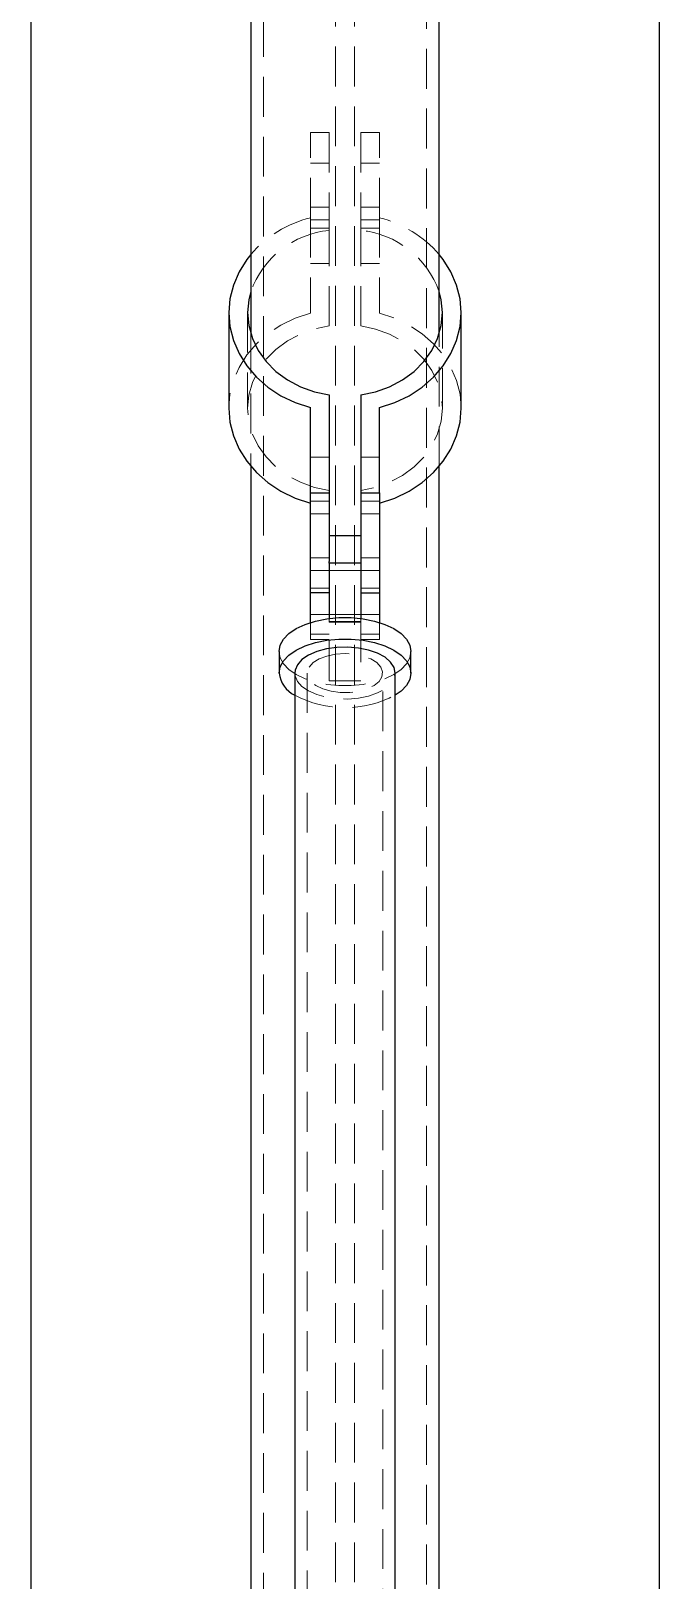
# Model space of a CAD drawing. Header units: millimetres. Extents: x 25083 to 52777, y 24772 to 45779.
# Drawn here: x 33131.8 to 33231.8, y 40164.3 to 40410.9 of the extents above; entities that cross this region are included whole.
import ezdxf

# ---------------------------------------------------------------- set-up
doc = ezdxf.new("R2010")
doc.units = ezdxf.units.MM
doc.linetypes.add('HIDDEN', pattern=[9.525, 6.35, -3.175])

# ---------------------------------------------------------------- blocks, each defined once
blk = doc.blocks.new('zw$CC83')
at = {"color": 7, "linetype": 'HIDDEN', "lineweight": 18}
for p, q in [((168.5, 2330.47), (168.5, 13)), ((171.5, 2330.47), (171.5, 13)), ((157, 2116.09), (157, 1676.06)), ((183, 1676.06), (183, 2116.09)), ((164.5, 2007.94), (164.5, 2021.5)), ((164.5, 2021.5), (167.5, 2021.5)), ((167.5, 2021.5), (167.5, 2005.92)), ((172.5, 2021.5), (172.5, 2005.92)), ((172.5, 2021.5), (175.5, 2021.5)), ((175.5, 2007.94), (175.5, 2021.5)), ((167.5, 2016.63), (164.5, 2016.63)), ((175.5, 2016.63), (172.5, 2016.63)), ((164.5, 2009.63), (167.5, 2009.63)), ((164.5, 2007.94), (164.5, 1992.74)), ((167.5, 2007.63), (164.5, 2007.63)), ((172.5, 2009.63), (175.5, 2009.63)), ((175.5, 2007.63), (172.5, 2007.63)), ((175.5, 2007.94), (175.5, 1992.74)), ((164.5, 2006.29), (167.5, 2006.29)), ((167.5, 1990.71), (167.5, 2005.92)), ((172.5, 2006.29), (175.5, 2006.29)), ((172.5, 1990.71), (172.5, 2005.92)), ((164.5, 2000.63), (167.5, 2000.63)), ((172.5, 2000.63), (175.5, 2000.63)), ((154.5, 1992.83), (154.5, 1977.62)), ((185.5, 1977.62), (185.5, 1992.83)), ((155, 1989.48), (155, 1968.35)), ((185, 1968.35), (185, 1989.48)), ((167.5, 1969.81), (164.5, 1969.81)), ((175.5, 1969.81), (172.5, 1969.81)), ((164.5, 1962.81), (167.5, 1962.81)), ((167.5, 1960.82), (164.5, 1960.82)), ((172.5, 1962.81), (175.5, 1962.81)), ((175.5, 1960.82), (172.5, 1960.82)), ((164.5, 1953.82), (167.5, 1953.82)), ((172.5, 1953.82), (175.5, 1953.82)), ((167.5, 1951.79), (164.5, 1951.79)), ((172.5, 1951.79), (167.5, 1951.79)), ((175.5, 1951.79), (172.5, 1951.79)), ((164.5, 1948.95), (167.5, 1948.95)), ((172.5, 1948.95), (175.5, 1948.95)), ((164.5, 1944.79), (167.5, 1944.79)), ((164.5, 1940.79), (164.5, 1943.5)), ((167.5, 1944.79), (172.5, 1944.79)), ((167.5, 1944.15), (167.5, 1943.53)), ((167.5, 1943.64), (172.5, 1943.64)), ((167.5, 1943.53), (172.5, 1943.53)), ((167.5, 1934.22), (167.5, 1943.53)), ((172.5, 1944.79), (175.5, 1944.79)), ((172.5, 1944.15), (172.5, 1943.53)), ((172.5, 1943.53), (172.5, 1934.22)), ((175.5, 1943.5), (175.5, 1940.79)), ((167.5, 1941.63), (164.5, 1941.63)), ((164.5, 1940.79), (167.5, 1940.79)), ((172.5, 1941.63), (175.5, 1941.63)), ((172.5, 1940.79), (175.5, 1940.79)), ((164, 1935.45), (164, 1764.27)), ((172.5, 1934.22), (167.5, 1934.22)), ((176, 1764.27), (176, 1935.45))]:
    blk.add_line(p, q, dxfattribs=at)
at = {"color": 7, "linetype": 'Continuous', "lineweight": 25}
for p, q in [((120, 2132.17), (120, 1514.32)), ((220, 2132.17), (220, 1514.32)), ((155, 2108.38), (155, 1989.48)), ((185, 1989.48), (185, 2108.38)), ((151.5, 1992.83), (151.5, 1977.62)), ((188.5, 1977.62), (188.5, 1992.83)), ((164.5, 1964.15), (164.5, 1977.71)), ((167.5, 1979.73), (167.5, 1964.15)), ((172.5, 1979.73), (172.5, 1964.15)), ((175.5, 1964.15), (175.5, 1977.71)), ((155, 1968.35), (155, 1754.12)), ((185, 1754.12), (185, 1968.35)), ((164.5, 1964.15), (167.5, 1964.15)), ((164.5, 1948.25), (164.5, 1964.15)), ((167.5, 1964.15), (167.5, 1953.22)), ((172.5, 1964.15), (175.5, 1964.15)), ((172.5, 1964.15), (172.5, 1953.22)), ((175.5, 1964.15), (175.5, 1948.25)), ((172.5, 1957.29), (167.5, 1957.29)), ((167.5, 1952.95), (167.5, 1953.22)), ((172.5, 1953.22), (172.5, 1952.95)), ((167.5, 1952.95), (167.5, 1944.15)), ((172.5, 1952.95), (167.5, 1952.95)), ((172.5, 1952.95), (172.5, 1944.15)), ((167.5, 1948.25), (164.5, 1948.25)), ((164.5, 1943.5), (164.5, 1948.25)), ((172.5, 1948.25), (175.5, 1948.25)), ((175.5, 1948.25), (175.5, 1943.5)), ((159.5, 1938.88), (159.5, 1935.45)), ((180.5, 1935.45), (180.5, 1938.88)), ((162, 1935.45), (162, 1767.79)), ((178, 1767.79), (178, 1935.45))]:
    blk.add_line(p, q, dxfattribs=at)
at = {"color": 7, "linetype": 'Continuous', "lineweight": 25, "flags": 128}
for points in [[(155, 2002.09), (154.36, 2001.29), (153.13, 1999.32), (152.23, 1997.23), (151.68, 1995.05), (151.5, 1992.83), (151.68, 1990.6), (152.23, 1988.42), (153.13, 1986.33), (154.36, 1984.36), (155.91, 1982.56), (157.73, 1980.97), (159.8, 1979.61), (162.07, 1978.52), (164.5, 1977.71)], [(175.5, 1977.71), (177.93, 1978.52), (180.2, 1979.61), (182.27, 1980.97), (184.09, 1982.56), (185.64, 1984.36), (186.87, 1986.33), (187.77, 1988.42), (188.32, 1990.6), (188.5, 1992.83), (188.32, 1995.05), (187.77, 1997.23), (186.87, 1999.32), (185.64, 2001.29), (185, 2002.09)], [(155, 1996.17), (154.69, 1994.89), (154.5, 1992.83), (154.69, 1990.76), (155.25, 1988.74), (156.18, 1986.82), (157.44, 1985.05), (159.01, 1983.47), (160.85, 1982.12), (162.91, 1981.03), (165.15, 1980.23), (167.5, 1979.73)], [(172.5, 1979.73), (174.85, 1980.23), (177.09, 1981.03), (179.15, 1982.12), (180.99, 1983.47), (182.56, 1985.05), (183.82, 1986.82), (184.75, 1988.74), (185.31, 1990.76), (185.5, 1992.83), (185.31, 1994.89), (185, 1996.17)], [(151.5, 1977.62), (151.68, 1975.4), (152.23, 1973.22), (153.13, 1971.12), (154.36, 1969.16), (155.91, 1967.36), (157.73, 1965.77), (159.8, 1964.41), (162.07, 1963.31), (164.5, 1962.5)], [(175.5, 1962.5), (177.93, 1963.31), (180.2, 1964.41), (182.27, 1965.77), (184.09, 1967.36), (185.64, 1969.16), (186.87, 1971.12), (187.77, 1973.22), (188.32, 1975.4), (188.5, 1977.62)], [(159.5, 1938.88), (159.68, 1939.87), (160.21, 1940.84), (161.07, 1941.73), (162.24, 1942.53), (163.67, 1943.21), (165.32, 1943.74), (167.13, 1944.1), (169.03, 1944.28), (170.97, 1944.28), (172.87, 1944.1), (174.68, 1943.74), (176.33, 1943.21), (177.76, 1942.53), (178.93, 1941.73), (179.79, 1940.84), (180.32, 1939.87), (180.5, 1938.88), (180.5, 1938.88)], [(159.5, 1935.45), (159.68, 1936.45), (160.21, 1937.41), (161.07, 1938.31), (162.24, 1939.11), (163.67, 1939.79), (165.32, 1940.31), (167.13, 1940.68), (169.03, 1940.86), (170.97, 1940.86), (172.87, 1940.68), (174.68, 1940.31), (176.33, 1939.79), (177.76, 1939.11), (178.93, 1938.31), (179.79, 1937.41), (180.32, 1936.45), (180.5, 1935.45), (180.32, 1934.45), (179.79, 1933.49), (178.93, 1932.59), (178, 1931.94)], [(178, 1935.45), (177.81, 1936.34), (177.26, 1937.19), (176.37, 1937.96), (175.18, 1938.61), (173.75, 1939.11), (172.14, 1939.44), (170.43, 1939.58), (168.71, 1939.54), (167.04, 1939.3), (165.51, 1938.88), (164.19, 1938.3), (163.15, 1937.59), (162.42, 1936.77), (162.05, 1935.9), (162, 1935.45)]]:
    blk.add_lwpolyline(points, dxfattribs=at)
at = {"color": 7, "linetype": 'HIDDEN', "lineweight": 18, "flags": 128}
for points in [[(164.5, 1992.74), (162.07, 1991.93), (159.8, 1990.83), (157.73, 1989.48), (155.91, 1987.88), (154.36, 1986.09), (153.13, 1984.12), (152.23, 1982.03), (151.68, 1979.85), (151.5, 1977.62)], [(188.5, 1977.62), (188.32, 1979.85), (187.77, 1982.03), (186.87, 1984.12), (185.64, 1986.09), (184.09, 1987.88), (182.27, 1989.48), (180.2, 1990.83), (177.93, 1991.93), (175.5, 1992.74)], [(167.5, 1964.53), (165.15, 1965.02), (162.91, 1965.82), (160.85, 1966.91), (159.01, 1968.27), (157.44, 1969.85), (156.18, 1971.62), (155.25, 1973.54), (154.69, 1975.55), (154.5, 1977.62), (154.69, 1979.69), (155.25, 1981.71), (156.18, 1983.62), (157.44, 1985.4), (159.01, 1986.98), (160.85, 1988.33), (162.91, 1989.42), (165.15, 1990.22), (167.5, 1990.71)], [(172.5, 1990.71), (174.85, 1990.22), (177.09, 1989.42), (179.15, 1988.33), (180.99, 1986.98), (182.56, 1985.4), (183.82, 1983.62), (184.75, 1981.71), (185.31, 1979.69), (185.5, 1977.62), (185.31, 1975.55), (184.75, 1973.54), (183.82, 1971.62), (182.56, 1969.85), (180.99, 1968.27), (179.15, 1966.91), (177.09, 1965.82), (174.85, 1965.02), (172.5, 1964.53)], [(180.5, 1938.88), (180.32, 1937.88), (179.79, 1936.91), (178.93, 1936.02), (177.76, 1935.22), (176.33, 1934.54), (174.68, 1934.02), (172.87, 1933.65), (170.97, 1933.47), (169.03, 1933.47), (167.13, 1933.65), (165.32, 1934.02), (163.67, 1934.54), (162.24, 1935.22), (161.07, 1936.02), (160.21, 1936.91), (159.68, 1937.88), (159.5, 1938.88), (159.5, 1938.88)], [(170, 1938.56), (168.51, 1938.46), (167.11, 1938.17), (165.89, 1937.71), (164.93, 1937.12), (164.29, 1936.41), (164.01, 1935.65), (164.11, 1934.87), (164.57, 1934.13), (165.38, 1933.47), (166.47, 1932.94), (167.79, 1932.57), (169.25, 1932.37), (170.75, 1932.37), (172.21, 1932.57), (173.53, 1932.94), (174.62, 1933.47), (175.43, 1934.13), (175.89, 1934.87), (175.99, 1935.65), (175.71, 1936.41), (175.07, 1937.12), (174.11, 1937.71), (172.89, 1938.17), (171.49, 1938.46), (170, 1938.56)], [(162, 1935.45), (162.05, 1935.01), (162.42, 1934.13), (163.15, 1933.32), (164.19, 1932.61), (165.51, 1932.03), (167.04, 1931.61), (168.71, 1931.37), (170.43, 1931.32), (172.14, 1931.47), (173.75, 1931.8), (175.18, 1932.3), (176.37, 1932.95), (177.26, 1933.72), (177.81, 1934.56), (178, 1935.45)]]:
    blk.add_lwpolyline(points, dxfattribs=at)
at = {"color": 7, "linetype": 'HIDDEN', "lineweight": 18}
for centre, radius, start, end in [((169.01, 1989.99), 18.51, 104.0902, 139.1618), ((170.93, 1989.88), 18.63, 40.953, 75.795), ((168.89, 1991.25), 14.73, 95.4091, 160.5017), ((171.11, 1991.25), 14.73, 19.4983, 84.5909), ((170, 1946.94), 17, 241.9272, 298.0728)]:
    blk.add_arc(centre, radius, start, end, dxfattribs=at)
at = {"color": 7, "linetype": 'Continuous', "lineweight": 25}
blk.add_arc((163.93, 1935.96), 4.46, 186.4903, 244.3243, dxfattribs=at)

msp = doc.modelspace()

# ---------------------------------------------------------------- block references
at = {"color": 1}
msp.add_blockref('zw$CC83', (33011.762, 38373.238), dxfattribs=at)

doc.saveas('drawing.dxf')
